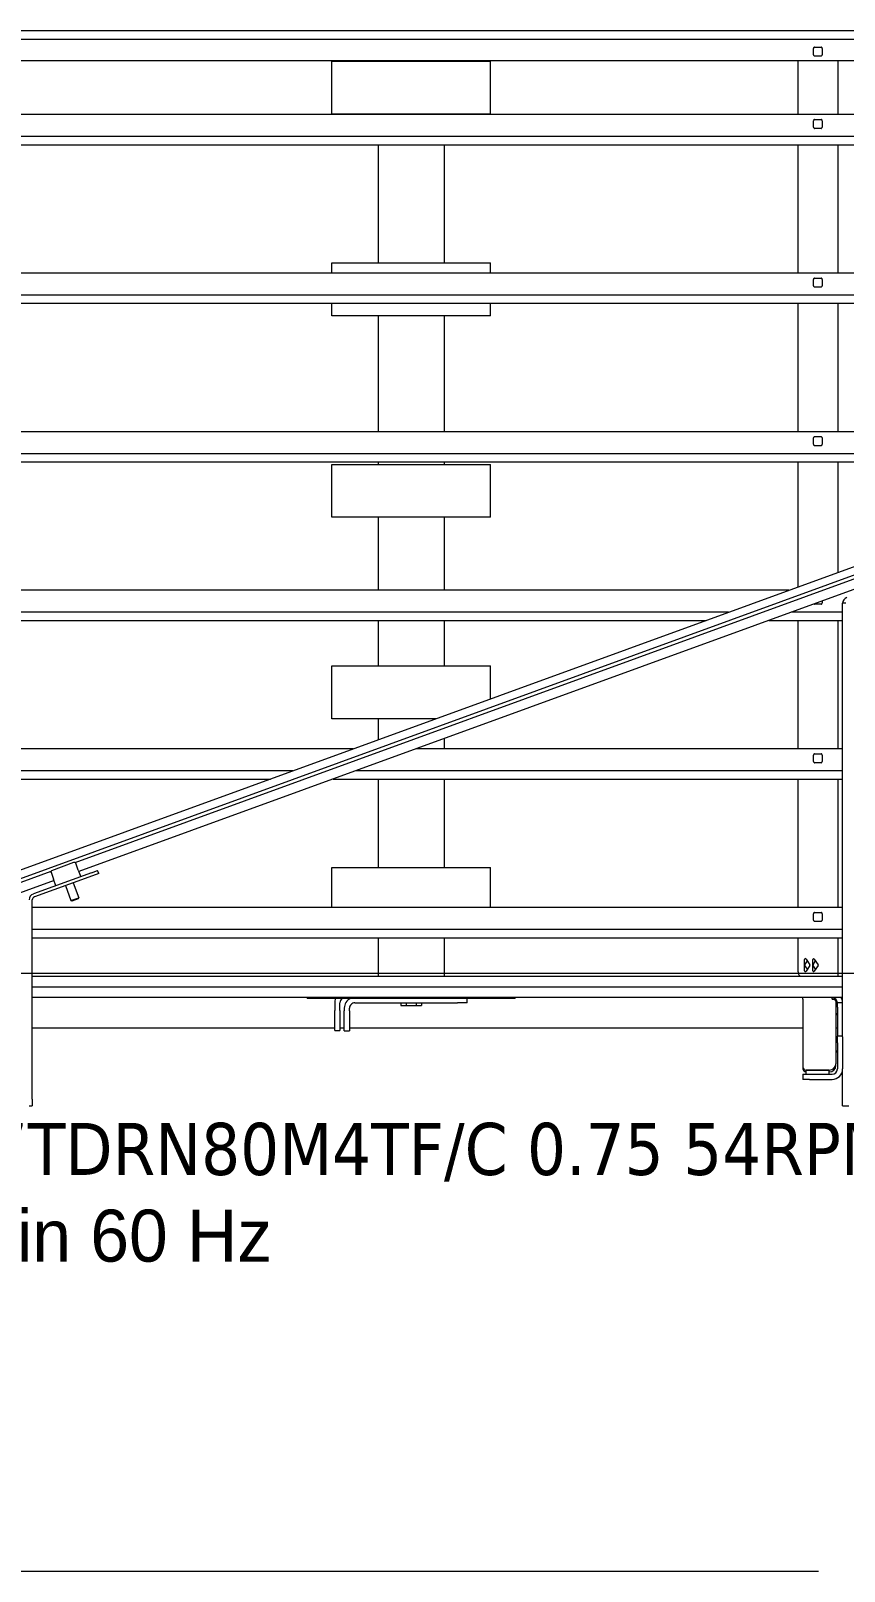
# Model space of a CAD drawing. Header units: millimetres. Extents: x -187347 to 135007, y -6415 to 292048.
# Drawn here: x -36549 to -35767, y 26055 to 27535 of the extents above; entities that cross this region are included whole.
import ezdxf

# ---------------------------------------------------------------- set-up
doc = ezdxf.new("R2010")
doc.units = ezdxf.units.MM
doc.header["$LTSCALE"] = 100
doc.linetypes.add('Z_LINE-CNTR', pattern=[17, 12, -2, 1, -2])
doc.layers.get('0').update_dxf_attribs({"lineweight": 18})
for name, color, linetype, lineweight in [('Layout Kromeka', 1, 'Continuous', 5), ('Layout Kromeka Utilities', 1, 'Continuous', 25), ('S-GRID', 7, 'Continuous', 5)]:
    doc.layers.add(name, color=color, linetype=linetype, lineweight=lineweight)
doc.styles.get("Standard").update_dxf_attribs({"font": 'tahoma.ttf'})

# ---------------------------------------------------------------- blocks, each defined once
blk = doc.blocks.new('A$Ca181df26')
at = {"color": 0}
for p, q in [((1068.4, 2124.8), (1062.4, 2124.8)), ((1068.4, 2124.8), (1068.4, 2089.4)), ((1847.3, 2118.4), (1847.3, 2124.8)), ((1850.3, 2124.8), (1847.3, 2124.8)), ((1847.3, 2118.4), (1847.3, 1926.9)), ((1068.4, 2064.3), (1068.4, 2089.4)), ((1073.4, 2064.3), (1073.4, 2089.4)), ((1100.1, 2099.4), (1078.4, 2099.4)), ((1100.1, 2094.4), (1078.4, 2094.4)), ((1081.2, 2094.4), (1081.2, 2090.4)), ((1081.2, 2090.4), (1103.3, 2090.4)), ((1103.3, 2090.4), (1081.2, 2090.4)), ((1100.1, 2099.4), (1106.5, 2099.4)), ((1106.5, 2094.4), (1100.1, 2094.4)), ((1103.3, 2094.4), (1103.3, 2090.4)), ((1106.5, 2094.4), (1106.5, 2099.4)), ((1106.5, 2087.4), (1106.5, 2089.1)), ((1106.5, 2022.4), (1106.5, 2087.4)), ((1073.4, 2073.6), (1074.9, 2073.1)), ((1074.9, 2086.2), (1074.9, 2084.4)), ((1074.9, 2023.9), (1074.9, 2084.4)), ((1068.4, 2058.6), (1068.4, 2064.3)), ((1068.4, 2058.6), (1068.4, 1641.9)), ((1068.4, 2057.9), (1073.4, 2057.9)), ((1074.9, 2072), (1073.4, 2072)), ((1073.4, 2064.3), (1073.4, 2057.9)), ((1073.4, 2060), (1074.9, 2060)), ((1073.4, 2030), (1073.4, 2057.9)), ((1074.9, 2049.7), (1073.4, 2049.7)), ((1542.4, 2049.7), (1106.5, 2049.7)), ((1547.4, 2052.6), (1542.4, 2052.6)), ((1542.4, 2033.5), (1542.4, 2052.6)), ((1547.4, 2052.6), (1547.4, 2033.5)), ((1551.6, 2049.7), (1547.4, 2049.7)), ((1556.6, 2052.3), (1551.6, 2052.3)), ((1551.6, 2033.3), (1551.6, 2052.3)), ((1556.6, 2052.3), (1556.6, 2033.3)), ((1847.3, 2049.7), (1556.6, 2049.7)), ((1073.4, 2037.8), (1074.9, 2037.3)), ((1074.9, 2036.2), (1073.4, 2036.2)), ((1073.4, 2030), (1073.4, 2025.8)), ((1473.3, 2025.8), (1473.3, 2028.3)), ((1478.2, 2028.3), (1473.3, 2028.3)), ((1488, 2028.3), (1478.2, 2028.3)), ((1478.2, 2025.8), (1478.2, 2028.3)), ((1492.9, 2028.3), (1488, 2028.3)), ((1488, 2025.8), (1488, 2028.3)), ((1492.9, 2025.8), (1492.9, 2028.3)), ((1542.4, 2033.5), (1542.4, 2030.8)), ((1547.4, 2030.8), (1547.4, 2033.5)), ((1551.6, 2033.3), (1551.6, 2025.8)), ((1556.6, 2025.8), (1556.6, 2033.3)), ((1068.4, 2025.8), (1073.4, 2025.8)), ((1847.3, 2020.3), (1068.4, 2020.3)), ((1073.4, 2025.8), (1074.9, 2025.8)), ((1078.4, 2022.4), (1076.5, 2022.4)), ((1078.4, 2022.4), (1078.4, 2020.3)), ((1106.5, 2022.4), (1106.5, 2020.3)), ((1383.1, 2021.8), (1389.5, 2021.8)), ((1383.1, 2021.8), (1383.1, 2020.3)), ((1389.5, 2021.8), (1576.8, 2021.8)), ((1429.2, 2025.8), (1438.7, 2025.8)), ((1429.2, 2025.8), (1429.2, 2021.8)), ((1537.4, 2025.8), (1438.7, 2025.8)), ((1576.8, 2021.8), (1583.1, 2021.8)), ((1583.1, 2020.3), (1583.1, 2021.8)), ((1826.4, 1908.4), (2138.5, 2022)), ((382.4, 1369.1), (2140.8, 2009.1)), ((383.8, 1361.5), (2142.1, 2001.5)), ((1847.3, 2010.3), (1068.4, 2010.3)), ((1847.3, 2000.3), (1068.4, 2000.3)), ((1073.1, 1963.2), (1073.1, 2000.3)), ((1451.4, 1963.2), (1451.4, 2000.3)), ((1514.9, 1963.2), (1514.9, 2000.3)), ((2140.2, 2012.5), (1829.3, 1899.4)), ((2725.7, 1997.3), (236.2, 1997.3)), ((1092, 1990), (1095.6, 1995.5)), ((1095.6, 1983.7), (1092, 1989.2)), ((1094.3, 1993.6), (1096.7, 1990)), ((1096.7, 1989.2), (1094.3, 1985.6)), ((1097, 1995.1), (1097, 1984.1)), ((1099.8, 1990), (1103.5, 1995.5)), ((1103.5, 1983.7), (1099.8, 1989.2)), ((1102.2, 1993.6), (1104.6, 1990)), ((1104.6, 1989.2), (1102.2, 1985.6)), ((1104.9, 1995.1), (1104.9, 1984.1)), ((1111.2, 1996), (1111.2, 1963.2)), ((1847.3, 1963.2), (1068.4, 1963.2)), ((1068.4, 1955.3), (1847.3, 1955.3)), ((1087.9, 1940.2), (1087.9, 1946.3)), ((1089.1, 1947.6), (1095.3, 1947.6)), ((1096.5, 1946.3), (1096.5, 1940.2)), ((1068.4, 1934.2), (1847.3, 1934.2)), ((1073.1, 1810.8), (1073.1, 1934.2)), ((1095.3, 1938.9), (1089.1, 1938.9)), ((1111.2, 1934.2), (1111.2, 1810.8)), ((1406.9, 1934.2), (1406.9, 1895.7)), ((1559.3, 1934.2), (1559.3, 1895.7)), ((1810.2, 1927.5), (1802.7, 1924.8)), ((1803.2, 1925.8), (1802.7, 1924.8)), ((1807.9, 1910.4), (1802.7, 1924.8)), ((1803.2, 1925.8), (1809.2, 1928)), ((1809.2, 1928), (1810.2, 1927.5)), ((1815.4, 1913.2), (1810.2, 1927.5)), ((1789.4, 1903.7), (1845.3, 1924.1)), ((1790.5, 1900.9), (1846.3, 1921.2)), ((1824.6, 1913.3), (1827, 1906.9)), ((1044.4, 1623.8), (1802.5, 1899.7)), ((1559.3, 1895.7), (1406.9, 1895.7)), ((1451.4, 1810.8), (1451.4, 1895.7)), ((1514.9, 1810.8), (1514.9, 1895.7)), ((1783.5, 1901.5), (1789.4, 1903.7)), ((1783.5, 1901.5), (1784.5, 1898.7)), ((1790.5, 1900.9), (1784.5, 1898.7)), ((1803.1, 1898.2), (1800.8, 1904.6)), ((1803.1, 1898.2), (1805.5, 1891.7)), ((1828.4, 1898.5), (1807.4, 1890.8)), ((1829.3, 1900.4), (1827, 1906.9)), ((1806.1, 1890.9), (1047.5, 1614.8)), ((1558.2, 1810.8), (1068.4, 1810.8)), ((2736.1, 1810.8), (1618.3, 1810.8)), ((1068.4, 1802.9), (1536.5, 1802.9)), ((1087.9, 1787.8), (1087.9, 1793.9)), ((1089.1, 1795.2), (1095.3, 1795.2)), ((1096.5, 1793.9), (1096.5, 1787.8)), ((1596.7, 1802.9), (2736.1, 1802.9)), ((1068.4, 1781.8), (1478.6, 1781.8)), ((1073.1, 1658.4), (1073.1, 1781.8)), ((1095.3, 1786.5), (1089.1, 1786.5)), ((1111.2, 1781.8), (1111.2, 1658.4)), ((1451.4, 1771.9), (1451.4, 1781.8)), ((1538.8, 1781.8), (2662.1, 1781.8)), ((1514.9, 1752.9), (1514.9, 1773.1)), ((1459.2, 1752.9), (1559.3, 1752.9)), ((1559.3, 1752.9), (1559.3, 1702.1)), ((1406.9, 1733.9), (1406.9, 1702.1)), ((1559.3, 1702.1), (1406.9, 1702.1)), ((1451.4, 1658.4), (1451.4, 1702.1)), ((1514.9, 1658.4), (1514.9, 1702.1)), ((1139.4, 1658.4), (1068.4, 1658.4)), ((2736.1, 1658.4), (1199.6, 1658.4)), ((1068.4, 1650.5), (1117.8, 1650.5)), ((1178, 1650.5), (2736.1, 1650.5)), ((1065.4, 1641.9), (1068.4, 1641.9)), ((1087.9, 1639.6), (1087.9, 1641.5)), ((1089.1, 1642.8), (1095.3, 1642.8)), ((1120.1, 1629.4), (2662.1, 1629.4)), ((1451.4, 1559.2), (1451.4, 1629.4)), ((1514.9, 1559.2), (1514.9, 1629.4)), ((1111.2, 1626.2), (1111.2, 1506)), ((1073.1, 1506), (1073.1, 1612.4)), ((1406.9, 1559.2), (1559.3, 1559.2)), ((1406.9, 1559.2), (1406.9, 1508.4)), ((1559.3, 1559.2), (1559.3, 1508.4)), ((759.2, 1498.1), (2736.1, 1498.1)), ((2736.1, 1506), (780.9, 1506)), ((1559.3, 1508.4), (1406.9, 1508.4)), ((1451.4, 1506), (1451.4, 1508.4)), ((1514.9, 1506), (1514.9, 1508.4)), ((1087.9, 1483), (1087.9, 1489.1)), ((1089.1, 1490.4), (1095.3, 1490.4)), ((1095.3, 1481.7), (1089.1, 1481.7)), ((1096.5, 1489.1), (1096.5, 1483)), ((701.4, 1477), (2662.1, 1477)), ((1073.1, 1353.6), (1073.1, 1477)), ((1111.2, 1477), (1111.2, 1353.6)), ((1451.4, 1365.5), (1451.4, 1477)), ((1514.9, 1365.5), (1514.9, 1477)), ((1406.9, 1365.5), (1559.3, 1365.5)), ((1406.9, 1365.5), (1406.9, 1353.6)), ((1559.3, 1365.5), (1559.3, 1353.6)), ((2736.1, 1353.6), (225, 1353.6)), ((225, 1345.7), (2736.1, 1345.7)), ((1087.9, 1330.6), (1087.9, 1336.7)), ((1089.1, 1338), (1095.3, 1338)), ((1096.5, 1336.7), (1096.5, 1330.6)), ((304.1, 1324.6), (2662.1, 1324.6)), ((1073.1, 1201.2), (1073.1, 1324.6)), ((1095.3, 1329.3), (1089.1, 1329.3)), ((1111.2, 1324.6), (1111.2, 1201.2)), ((1406.9, 1324.6), (1406.9, 1314.7)), ((1559.3, 1324.6), (1559.3, 1314.7)), ((1559.3, 1314.7), (1406.9, 1314.7)), ((1451.4, 1201.2), (1451.4, 1314.7)), ((1514.9, 1201.2), (1514.9, 1314.7)), ((2736.1, 1201.2), (225, 1201.2)), ((225, 1193.3), (2736.1, 1193.3)), ((1087.9, 1178.2), (1087.9, 1184.3)), ((1089.1, 1185.6), (1095.3, 1185.6)), ((1096.5, 1184.3), (1096.5, 1178.2)), ((304.1, 1172.2), (2662.1, 1172.2)), ((1073.1, 1120.6), (1073.1, 1172.2)), ((1095.3, 1176.9), (1089.1, 1176.9)), ((1111.2, 1172.2), (1111.2, 1120.6)), ((1406.9, 1171.8), (1559.3, 1171.8)), ((1406.9, 1171.8), (1406.9, 1121)), ((1451.4, 1171.8), (1451.4, 1172.2)), ((1514.9, 1171.8), (1514.9, 1172.2)), ((1559.3, 1171.8), (1559.3, 1121)), ((304.1, 1120.6), (2662.1, 1120.6)), ((1087.9, 1108.6), (1087.9, 1114.7)), ((1089.1, 1116), (1095.3, 1116)), ((1096.5, 1114.7), (1096.5, 1108.6)), ((1559.3, 1121), (1406.9, 1121)), ((1451.4, 1120.6), (1451.4, 1121)), ((1514.9, 1120.6), (1514.9, 1121)), ((2736.1, 1099.6), (225, 1099.6)), ((1095.3, 1107.3), (1089.1, 1107.3)), ((225, 1091.7), (2736.1, 1091.7))]:
    blk.add_line(p, q, dxfattribs=at)
for centre, radius, start, end in [((1078.4, 2089.4), 10, 90, 180), ((1078.4, 2089.4), 5, 90, 180), ((1537.4, 2030.8), 5, 270, 0), ((1537.4, 2030.8), 10, 295.8419, 0), ((1078.4, 2025.8), 10, 180, 213.367), ((1078.4, 2025.8), 5, 180, 270), ((1546.6, 2025.8), 5, 306.8699, 0), ((1546.6, 2025.8), 10, 336.4218, 0), ((1104.9, 1996), 6.35, 0, 43.6804), ((1092.6, 1989.6), 0.762, 146.3099, 213.6901), ((1096.2, 1995.1), 0.762, 0, 146.3099), ((1096.2, 1984.1), 0.762, 213.6901, 0), ((1096.1, 1989.6), 0.762, 326.3099, 33.6901), ((1100.5, 1989.6), 0.762, 146.3099, 213.6901), ((1104.1, 1995.1), 0.762, 0, 146.3099), ((1104.1, 1984.1), 0.762, 213.6901, 0), ((1104, 1989.6), 0.762, 326.3099, 33.6901), ((1088.5, 1946.3), 0.605, 140.1619, 180), ((1088.5, 1940.2), 0.605, 180, 219.8381), ((1092.2, 1943.2), 5.44, 129.8381, 140.1619), ((1092.2, 1943.2), 5.44, 219.8381, 230.1619), ((1089.1, 1947), 0.605, 90, 129.8381), ((1095.3, 1947), 0.605, 50.1619, 90), ((1092.2, 1943.2), 5.44, 39.8381, 50.1619), ((1092.2, 1943.2), 5.44, 309.8381, 320.1619), ((1095.9, 1946.3), 0.605, 0, 39.8381), ((1095.9, 1940.2), 0.605, 320.1619, 0), ((1089.1, 1939.5), 0.605, 230.1619, 270), ((1095.3, 1939.5), 0.605, 270, 309.8381), ((1844.3, 1926.9), 3, 290, 0), ((1844.3, 1926.9), 6, 290, 0), ((1088.5, 1793.9), 0.605, 140.1619, 180), ((1092.2, 1790.8), 5.44, 129.8381, 140.1619), ((1089.1, 1794.6), 0.605, 90, 129.8381), ((1095.3, 1794.6), 0.605, 50.1619, 90), ((1092.2, 1790.8), 5.44, 39.8381, 50.1619), ((1095.9, 1793.9), 0.605, 0, 39.8381), ((1088.5, 1787.8), 0.605, 180, 219.8381), ((1092.2, 1790.8), 5.44, 219.8381, 230.1619), ((1089.1, 1787.1), 0.605, 230.1619, 270), ((1095.3, 1787.1), 0.605, 270, 309.8381), ((1092.2, 1790.8), 5.44, 309.8381, 320.1619), ((1095.9, 1787.8), 0.605, 320.1619, 0), ((1062.4, 1641.9), 6, 290, 0), ((1088.5, 1641.5), 0.605, 140.1619, 180), ((1092.2, 1638.4), 5.44, 129.8381, 140.1619), ((1089.1, 1642.2), 0.605, 90, 129.8381), ((1095.3, 1642.2), 0.605, 50.1619, 90), ((1092.2, 1638.4), 5.44, 48.2338, 50.1619), ((1088.5, 1489.1), 0.605, 140.1619, 180), ((1088.5, 1483), 0.605, 180, 219.8381), ((1092.2, 1486), 5.44, 129.8381, 140.1619), ((1092.2, 1486), 5.44, 219.8381, 230.1619), ((1089.1, 1489.8), 0.605, 90, 129.8381), ((1089.1, 1482.3), 0.605, 230.1619, 270), ((1095.3, 1489.8), 0.605, 50.1619, 90), ((1095.3, 1482.3), 0.605, 270, 309.8381), ((1092.2, 1486), 5.44, 39.8381, 50.1619), ((1092.2, 1486), 5.44, 309.8381, 320.1619), ((1095.9, 1489.1), 0.605, 0, 39.8381), ((1095.9, 1483), 0.605, 320.1619, 0), ((1088.5, 1336.7), 0.605, 140.1619, 180), ((1092.2, 1333.6), 5.44, 129.8381, 140.1619), ((1089.1, 1337.4), 0.605, 90, 129.8381), ((1095.3, 1337.4), 0.605, 50.1619, 90), ((1092.2, 1333.6), 5.44, 39.8381, 50.1619), ((1095.9, 1336.7), 0.605, 0, 39.8381), ((1088.5, 1330.6), 0.605, 180, 219.8381), ((1092.2, 1333.6), 5.44, 219.8381, 230.1619), ((1089.1, 1329.9), 0.605, 230.1619, 270), ((1095.3, 1329.9), 0.605, 270, 309.8381), ((1092.2, 1333.6), 5.44, 309.8381, 320.1619), ((1095.9, 1330.6), 0.605, 320.1619, 0), ((1088.5, 1184.3), 0.605, 140.1619, 180), ((1092.2, 1181.2), 5.44, 129.8381, 140.1619), ((1089.1, 1185), 0.605, 90, 129.8381), ((1095.3, 1185), 0.605, 50.1619, 90), ((1092.2, 1181.2), 5.44, 39.8381, 50.1619), ((1095.9, 1184.3), 0.605, 0, 39.8381), ((1088.5, 1178.2), 0.605, 180, 219.8381), ((1092.2, 1181.2), 5.44, 219.8381, 230.1619), ((1089.1, 1177.5), 0.605, 230.1619, 270), ((1095.3, 1177.5), 0.605, 270, 309.8381), ((1092.2, 1181.2), 5.44, 309.8381, 320.1619), ((1095.9, 1178.2), 0.605, 320.1619, 0), ((1088.5, 1114.7), 0.605, 140.1619, 180), ((1092.2, 1111.6), 5.44, 129.8381, 140.1619), ((1089.1, 1115.4), 0.605, 90, 129.8381), ((1095.3, 1115.4), 0.605, 50.1619, 90), ((1092.2, 1111.6), 5.44, 39.8381, 50.1619), ((1095.9, 1114.7), 0.605, 0, 39.8381), ((1088.5, 1108.6), 0.605, 180, 219.8381), ((1092.2, 1111.6), 5.44, 219.8381, 230.1619), ((1089.1, 1107.9), 0.605, 230.1619, 270), ((1095.3, 1107.9), 0.605, 270, 309.8381), ((1092.2, 1111.6), 5.44, 309.8381, 320.1619), ((1095.9, 1108.6), 0.605, 320.1619, 0)]:
    blk.add_arc(centre, radius, start, end, dxfattribs=at)
for centre, major_axis, ratio, start_param, end_param in [((1081.2, 2086.2), (-6.35, 0), 0.939693, 4.712389, 6.283185), ((1081.2, 2084.4), (-6.35, 0), 0.939693, 4.712389, 6.283185), ((1103.3, 2089.1), (3.17, 0), 0.939693, 0, 1.570796), ((1103.3, 2087.4), (3.17, 0), 0.939693, 0, 1.570796), ((1076.5, 2023.9), (-1.59, 0), 0.939693, 0, 1.570796), ((1827.9, 1899.9), (1.43, 0.52), 0.965926, 4.712389, 6.283185), ((1806.9, 1892.2), (-1.43, -0.52), 0.965926, 0, 1.570796)]:
    blk.add_ellipse(centre, major_axis=major_axis, ratio=ratio, start_param=start_param, end_param=end_param, dxfattribs=at)

msp = doc.modelspace()

# ---------------------------------------------------------------- linework, layer by layer
at = {"layer": 'S-GRID', "color": 152, "linetype": 'Z_LINE-CNTR'}
msp.add_line((-89691.4, 26055), (-18064, 26055), dxfattribs=at)

# ---------------------------------------------------------------- block references
at = {"layer": 'Layout Kromeka', "color": 1, "linetype": 'Continuous', "rotation": 180}
msp.add_blockref('A$Ca181df26', (-34699.9, 28627, 7321.6), dxfattribs=at)

# ---------------------------------------------------------------- texts
at = {"layer": 'Layout Kromeka Utilities', "color": 4, "linetype": 'Continuous', "ltscale": 25, "insert": (-36840.7, 26485.8, -3.4), "char_height": 50, "attachment_point": 1}
msp.add_mtext_dynamic_manual_height_columns('{\\C9;\\c13289671;Sew ST47TDRN80M4TF/C 0.75 54RPM \\fArial|b0|i0|c162|p34;İ:\\Ftxt|c162;32,48\\P44.4 M/Min 60 Hz}', width=2668.153, gutter_width=1000, heights=[315], dxfattribs=at)

doc.saveas('drawing.dxf')
